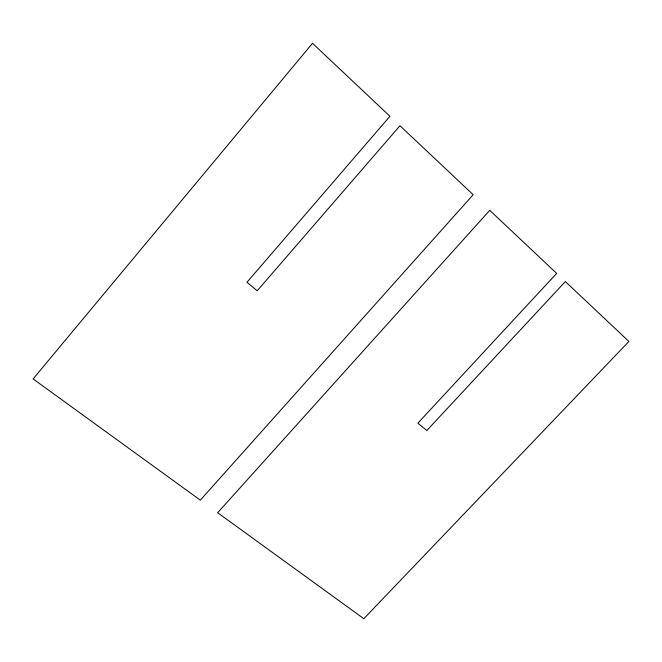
<?xml version="1.0" encoding="UTF-8"?>
<svg xmlns="http://www.w3.org/2000/svg" width="662" height="662" viewBox="0 0 662 662"><rect width="100%" height="100%" fill="white"/><g stroke="black" fill="none" stroke-linecap="round" stroke-linejoin="round"><path stroke-width="0.99" d="M312.497 43.295L33.1 378.921L200.321 500.158L473.173 194.711L399.98 125.739L257.204 290.767L246.943 282.31L389.943 116.28L312.497 43.295M489.748 210.334L217.657 512.727L363.827 618.705L628.9 341.46L565.348 281.573L426.824 430.532L417.887 423.167L556.659 273.381L489.748 210.334"/></g></svg>
